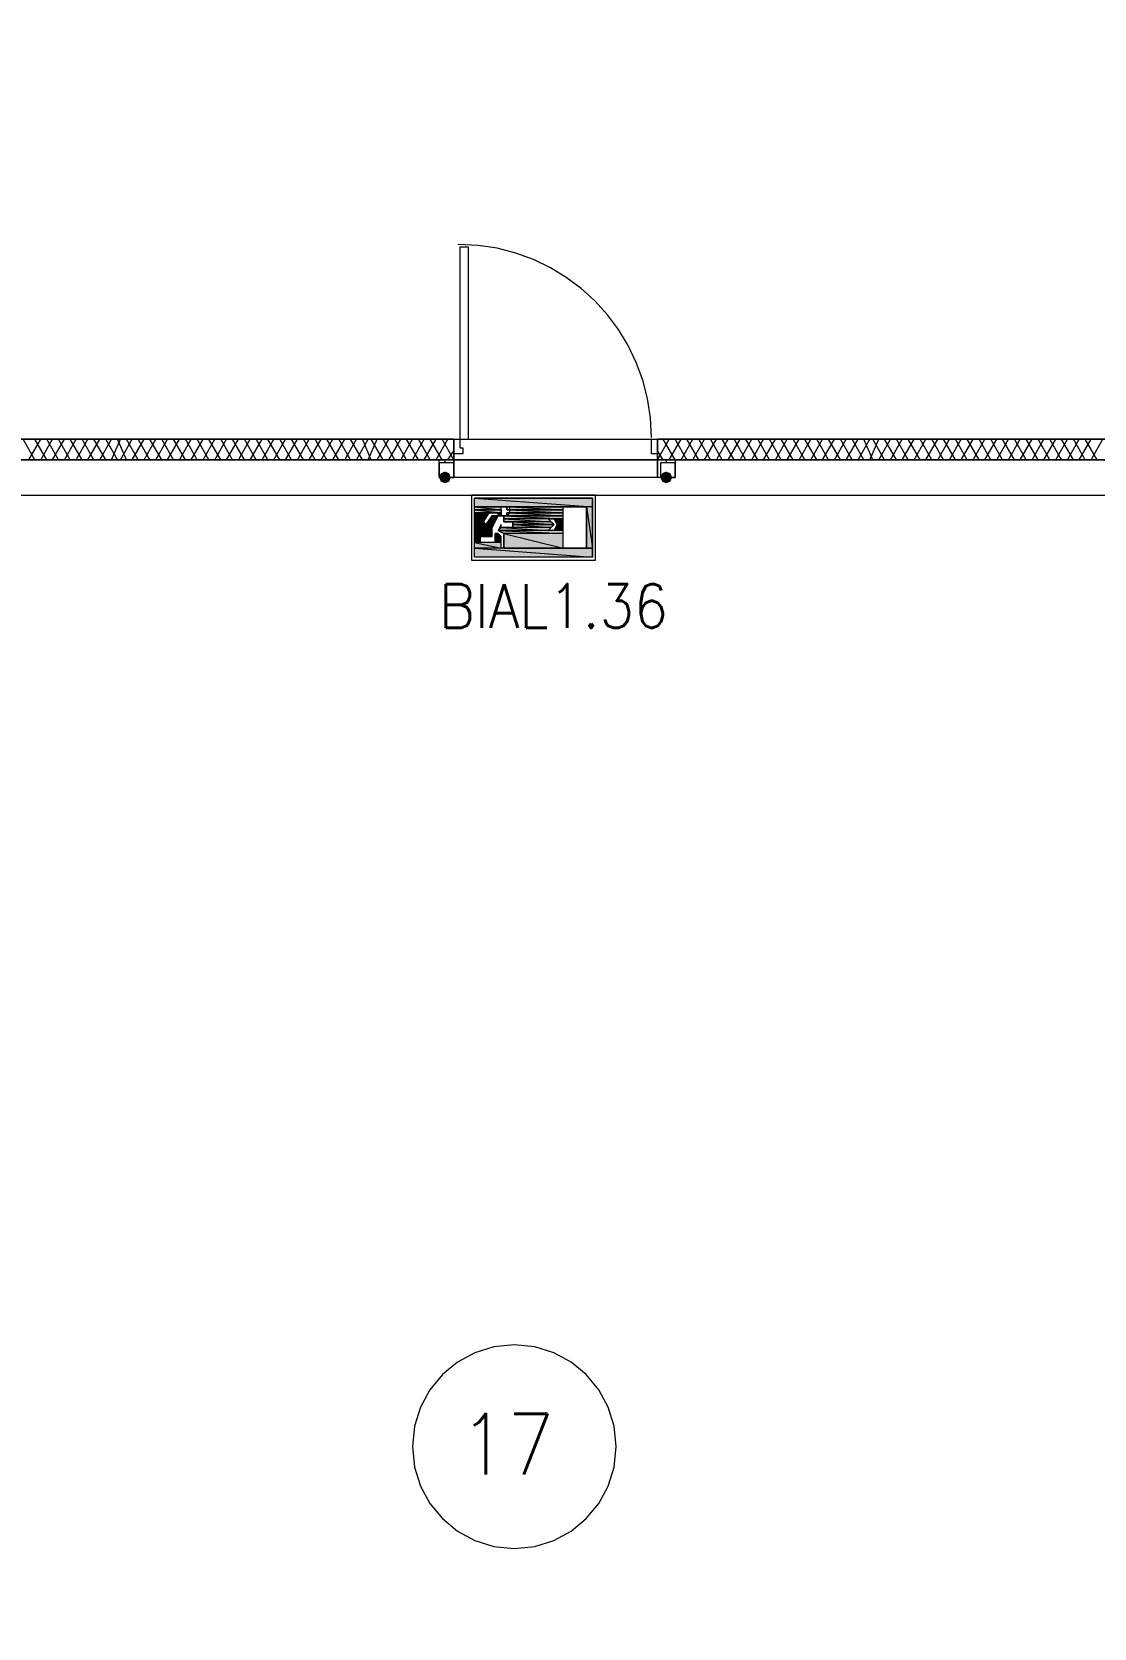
# Model space of a CAD drawing. Header units: millimetres. Extents: x 0 to 420, y 0 to 297.
# Drawn here: x 174.84 to 190.08, y 123.32 to 146.22 of the extents above; entities that cross this region are included whole.
import ezdxf

# ---------------------------------------------------------------- set-up
doc = ezdxf.new("R2010")
doc.units = ezdxf.units.MM
doc.styles.get("Standard").update_dxf_attribs({"font": 'STANDARD'})

msp = doc.modelspace()

# ---------------------------------------------------------------- hatches: boundary and pattern name
for color, points in [(7, [(180.848, 139.827), (180.823129, 139.767204), (180.763333, 139.742333), (180.703537, 139.767204), (180.678667, 139.827), (180.703537, 139.886796), (180.763333, 139.911667), (180.823129, 139.886796)]), (7, [(184.023, 139.827), (183.998129, 139.767204), (183.938333, 139.742333), (183.878537, 139.767204), (183.853667, 139.827), (183.878537, 139.886796), (183.938333, 139.911667), (183.998129, 139.886796)]), (82, [(181.567668, 139.361333), (181.567668, 139.318999)]), (82, [(181.610001, 139.403666), (181.652334, 139.403666)]), (82, [(181.652334, 139.276666), (181.610001, 139.276666)]), (82, [(181.652334, 139.361333), (181.694668, 139.361333)]), (82, [(181.652334, 139.361333), (181.694668, 139.361333)]), (82, [(181.652334, 139.318999), (181.694668, 139.318999)]), (82, [(181.694668, 139.318999), (181.652334, 139.318999)]), (82, [(181.483001, 139.022666), (181.525334, 139.022666)])]:
    msp.add_hatch(color=color).paths.add_polyline_path(points, flags=0)
h = msp.add_hatch(color=82)
h.paths.add_polyline_path([(182.880001, 139.530666), (181.186668, 139.530666), (182.880001, 139.403666)], flags=0)
h.paths.add_polyline_path([(181.186668, 139.530666), (182.880001, 139.403666), (181.186668, 139.403666)], flags=0)
h = msp.add_hatch(color=82)
h.paths.add_polyline_path([(181.186668, 139.403666), (182.456668, 139.403666)], flags=0)
h.paths.add_polyline_path([(182.456668, 139.403666), (181.186668, 139.403666)], flags=0)
h = msp.add_hatch(color=82)
h.paths.add_polyline_path([(181.567668, 139.403666), (181.186668, 139.403666)], flags=0)
h.paths.add_polyline_path([(181.567668, 139.403666), (181.186668, 139.403666), (181.610001, 139.403666)], flags=0)
h = msp.add_hatch(color=82)
h.paths.add_polyline_path([(181.567668, 139.403666), (181.186668, 139.403666), (181.567668, 139.361333)], flags=0)
h.paths.add_polyline_path([(181.186668, 139.403666), (181.567668, 139.361333), (181.186668, 139.361333)], flags=0)
h = msp.add_hatch(color=82)
h.paths.add_polyline_path([(181.186668, 139.361333), (181.567668, 139.361333)], flags=0)
h.paths.add_polyline_path([(181.567668, 139.361333), (181.186668, 139.361333)], flags=0)
h = msp.add_hatch(color=82)
h.paths.add_polyline_path([(181.186668, 139.361333), (181.567668, 139.361333)], flags=0)
h.paths.add_polyline_path([(181.567668, 139.361333), (181.186668, 139.361333)], flags=0)
h = msp.add_hatch(color=82)
h.paths.add_polyline_path([(181.567668, 139.361333), (181.186668, 139.361333), (181.567668, 139.318999)], flags=0)
h.paths.add_polyline_path([(181.186668, 139.361333), (181.567668, 139.318999), (181.186668, 139.318999)], flags=0)
h = msp.add_hatch(color=82)
h.paths.add_polyline_path([(181.186668, 139.318999), (181.567668, 139.318999)], flags=0)
h.paths.add_polyline_path([(181.567668, 139.318999), (181.186668, 139.318999)], flags=0)
h = msp.add_hatch(color=82)
h.paths.add_polyline_path([(181.398334, 139.318999), (181.186668, 139.318999), (181.313668, 139.191999)], flags=0)
h.paths.add_polyline_path([(181.186668, 139.318999), (181.313668, 139.191999), (181.186668, 139.191999)], flags=0)
h = msp.add_hatch(color=82)
h.paths.add_polyline_path([(181.525334, 139.276666), (181.440668, 139.276666), (181.440668, 139.149666)], flags=0)
h.paths.add_polyline_path([(181.440668, 139.276666), (181.440668, 139.149666), (181.356001, 139.149666)], flags=0)
h = msp.add_hatch(color=82)
h.paths.add_polyline_path([(181.525334, 139.318999), (181.567668, 139.318999)], flags=0)
h.paths.add_polyline_path([(181.567668, 139.318999), (181.525334, 139.318999)], flags=0)
h = msp.add_hatch(color=82)
h.paths.add_polyline_path([(181.525334, 139.318999), (181.567668, 139.318999)], flags=0)
h.paths.add_polyline_path([(181.567668, 139.318999), (181.525334, 139.318999)], flags=0)
h = msp.add_hatch(color=82)
h.paths.add_polyline_path([(181.567668, 139.318999), (181.525334, 139.318999), (181.567668, 139.276666)], flags=0)
h.paths.add_polyline_path([(181.525334, 139.318999), (181.567668, 139.276666), (181.525334, 139.276666)], flags=0)
h = msp.add_hatch(color=82)
h.paths.add_polyline_path([(181.525334, 139.276666), (181.567668, 139.276666)], flags=0)
h.paths.add_polyline_path([(181.567668, 139.276666), (181.525334, 139.276666)], flags=0)
h = msp.add_hatch(color=82)
h.paths.add_polyline_path([(181.610001, 139.403666), (181.567668, 139.403666)], flags=0)
h.paths.add_polyline_path([(181.567668, 139.403666), (181.610001, 139.403666)], flags=0)
h = msp.add_hatch(color=82)
h.paths.add_polyline_path([(181.567668, 139.318999), (181.567668, 139.276666)], flags=0)
h.paths.add_polyline_path([(181.567668, 139.276666), (181.567668, 139.318999)], flags=0)
h = msp.add_hatch(color=82)
h.paths.add_polyline_path([(181.567668, 139.276666), (181.610001, 139.276666)], flags=0)
h.paths.add_polyline_path([(181.610001, 139.276666), (181.567668, 139.276666)], flags=0)
h = msp.add_hatch(color=82)
h.paths.add_polyline_path([(181.567668, 139.276666), (181.610001, 139.276666)], flags=0)
h.paths.add_polyline_path([(181.610001, 139.276666), (181.567668, 139.276666)], flags=0)
h = msp.add_hatch(color=82)
h.paths.add_polyline_path([(181.567668, 139.276666), (182.456668, 139.276666)], flags=0)
h.paths.add_polyline_path([(182.456668, 139.276666), (181.567668, 139.276666)], flags=0)
h = msp.add_hatch(color=82)
h.paths.add_polyline_path([(181.610001, 139.403666), (182.456668, 139.403666)], flags=0)
h.paths.add_polyline_path([(182.456668, 139.403666), (181.610001, 139.403666)], flags=0)
h = msp.add_hatch(color=82)
h.paths.add_polyline_path([(181.610001, 139.403666), (182.456668, 139.403666)], flags=0)
h.paths.add_polyline_path([(182.456668, 139.403666), (181.610001, 139.403666)], flags=0)
h = msp.add_hatch(color=82)
h.paths.add_polyline_path([(182.456668, 139.276666), (181.610001, 139.276666), (182.456668, 139.234333)], flags=0)
h.paths.add_polyline_path([(181.610001, 139.276666), (182.456668, 139.234333), (181.610001, 139.234333)], flags=0)
h = msp.add_hatch(color=82)
h.paths.add_polyline_path([(181.652334, 139.403666), (182.456668, 139.403666)], flags=0)
h.paths.add_polyline_path([(182.456668, 139.403666), (181.652334, 139.403666)], flags=0)
h = msp.add_hatch(color=82)
h.paths.add_polyline_path([(182.456668, 139.318999), (181.694668, 139.318999), (182.456668, 139.276666)], flags=0)
h.paths.add_polyline_path([(181.694668, 139.318999), (182.456668, 139.276666), (181.652334, 139.276666)], flags=0)
h = msp.add_hatch(color=82)
h.paths.add_polyline_path([(181.652334, 139.318999), (181.652334, 139.276666)], flags=0)
h.paths.add_polyline_path([(181.652334, 139.276666), (181.652334, 139.318999)], flags=0)
h = msp.add_hatch(color=82)
h.paths.add_polyline_path([(181.652334, 139.276666), (182.456668, 139.276666)], flags=0)
h.paths.add_polyline_path([(182.456668, 139.276666), (181.652334, 139.276666)], flags=0)
h = msp.add_hatch(color=82)
h.paths.add_polyline_path([(181.652334, 139.276666), (182.456668, 139.276666)], flags=0)
h.paths.add_polyline_path([(182.456668, 139.276666), (181.652334, 139.276666)], flags=0)
h = msp.add_hatch(color=82)
h.paths.add_polyline_path([(181.652334, 139.276666), (182.456668, 139.276666)], flags=0)
h.paths.add_polyline_path([(182.456668, 139.276666), (181.652334, 139.276666)], flags=0)
h = msp.add_hatch(color=82)
h.paths.add_polyline_path([(181.652334, 139.276666), (182.456668, 139.276666)], flags=0)
h.paths.add_polyline_path([(182.456668, 139.276666), (181.652334, 139.276666)], flags=0)
h = msp.add_hatch(color=82)
h.paths.add_polyline_path([(182.456668, 139.403666), (181.694668, 139.403666), (182.456668, 139.361333)], flags=0)
h.paths.add_polyline_path([(181.694668, 139.403666), (182.456668, 139.361333), (181.694668, 139.361333)], flags=0)
h = msp.add_hatch(color=82)
h.paths.add_polyline_path([(181.694668, 139.361333), (182.456668, 139.361333)], flags=0)
h.paths.add_polyline_path([(182.456668, 139.361333), (181.694668, 139.361333)], flags=0)
h = msp.add_hatch(color=82)
h.paths.add_polyline_path([(181.694668, 139.361333), (182.456668, 139.361333)], flags=0)
h.paths.add_polyline_path([(182.456668, 139.361333), (181.694668, 139.361333)], flags=0)
h = msp.add_hatch(color=82)
h.paths.add_polyline_path([(181.694668, 139.361333), (182.456668, 139.361333)], flags=0)
h.paths.add_polyline_path([(182.456668, 139.361333), (181.694668, 139.361333)], flags=0)
h = msp.add_hatch(color=82)
h.paths.add_polyline_path([(182.456668, 139.361333), (181.694668, 139.361333), (182.456668, 139.318999)], flags=0)
h.paths.add_polyline_path([(181.694668, 139.361333), (182.456668, 139.318999), (181.694668, 139.318999)], flags=0)
h = msp.add_hatch(color=82)
h.paths.add_polyline_path([(181.694668, 139.318999), (182.456668, 139.318999)], flags=0)
h.paths.add_polyline_path([(182.456668, 139.318999), (181.694668, 139.318999)], flags=0)
h = msp.add_hatch(color=82)
h.paths.add_polyline_path([(181.694668, 139.318999), (182.456668, 139.318999)], flags=0)
h.paths.add_polyline_path([(182.456668, 139.318999), (181.694668, 139.318999)], flags=0)
h = msp.add_hatch(color=82)
h.paths.add_polyline_path([(181.694668, 139.318999), (182.456668, 139.318999)], flags=0)
h.paths.add_polyline_path([(182.456668, 139.318999), (181.694668, 139.318999)], flags=0)
h = msp.add_hatch(color=82)
h.paths.add_polyline_path([(181.694668, 139.318999), (182.456668, 139.318999)], flags=0)
h.paths.add_polyline_path([(182.456668, 139.318999), (181.694668, 139.318999)], flags=0)
h = msp.add_hatch(color=82)
h.paths.add_polyline_path([(181.694668, 139.318999), (182.456668, 139.318999)], flags=0)
h.paths.add_polyline_path([(182.456668, 139.318999), (181.694668, 139.318999)], flags=0)
h = msp.add_hatch(color=82)
h.paths.add_polyline_path([(182.880001, 139.403666), (182.795334, 139.403666), (182.880001, 138.810999)], flags=0)
h.paths.add_polyline_path([(182.795334, 139.403666), (182.880001, 138.810999), (182.795334, 138.810999)], flags=0)
h = msp.add_hatch(color=82)
h.paths.add_polyline_path([(181.313668, 139.191999), (181.186668, 139.191999), (181.356001, 139.149666)], flags=0)
h.paths.add_polyline_path([(181.186668, 139.191999), (181.356001, 139.149666), (181.186668, 139.149666)], flags=0)
h = msp.add_hatch(color=82)
h.paths.add_polyline_path([(181.440668, 139.149666), (181.186668, 139.149666), (181.440668, 139.107333)], flags=0)
h.paths.add_polyline_path([(181.186668, 139.149666), (181.440668, 139.107333), (181.186668, 139.107333)], flags=0)
h = msp.add_hatch(color=82)
h.paths.add_polyline_path([(181.440668, 139.107333), (181.186668, 139.107333), (181.440668, 138.980333)], flags=0)
h.paths.add_polyline_path([(181.186668, 139.107333), (181.440668, 138.980333), (181.186668, 138.980333)], flags=0)
h = msp.add_hatch(color=82)
h.paths.add_polyline_path([(181.525334, 139.022666), (181.483001, 139.022666), (181.567668, 138.980333)], flags=0)
h.paths.add_polyline_path([(181.483001, 139.022666), (181.567668, 138.980333), (181.483001, 138.980333)], flags=0)
h = msp.add_hatch(color=82)
h.paths.add_polyline_path([(182.287334, 139.107333), (181.567668, 139.107333), (182.245001, 139.064999)], flags=0)
h.paths.add_polyline_path([(181.567668, 139.107333), (182.245001, 139.064999), (181.525334, 139.064999)], flags=0)
h = msp.add_hatch(color=82)
h.paths.add_polyline_path([(182.456668, 139.064999), (181.525334, 139.064999), (182.456668, 139.022666)], flags=0)
h.paths.add_polyline_path([(181.525334, 139.064999), (182.456668, 139.022666), (181.610001, 139.022666)], flags=0)
h = msp.add_hatch(color=82)
h.paths.add_polyline_path([(182.245001, 139.234333), (181.610001, 139.234333), (182.287334, 139.191999)], flags=0)
h.paths.add_polyline_path([(181.610001, 139.234333), (182.287334, 139.191999), (181.610001, 139.191999)], flags=0)
h = msp.add_hatch(color=82)
h.paths.add_polyline_path([(182.456668, 139.022666), (181.610001, 139.022666), (182.456668, 138.810999)], flags=0)
h.paths.add_polyline_path([(181.610001, 139.022666), (182.456668, 138.810999), (181.610001, 138.810999)], flags=0)
h = msp.add_hatch(color=82)
h.paths.add_polyline_path([(182.287334, 139.191999), (181.737001, 139.191999), (182.329668, 139.149666)], flags=0)
h.paths.add_polyline_path([(181.737001, 139.191999), (182.329668, 139.149666), (181.737001, 139.149666)], flags=0)
h = msp.add_hatch(color=82)
h.paths.add_polyline_path([(181.737001, 139.149666), (181.821668, 139.149666)], flags=0)
h.paths.add_polyline_path([(181.821668, 139.149666), (181.737001, 139.149666)], flags=0)
h = msp.add_hatch(color=82)
h.paths.add_polyline_path([(182.329668, 139.149666), (181.737001, 139.149666), (182.287334, 139.107333)], flags=0)
h.paths.add_polyline_path([(181.737001, 139.149666), (182.287334, 139.107333), (181.737001, 139.107333)], flags=0)
h = msp.add_hatch(color=82)
h.paths.add_polyline_path([(182.456668, 139.234333), (182.329668, 139.234333), (182.456668, 139.149666)], flags=0)
h.paths.add_polyline_path([(182.329668, 139.234333), (182.456668, 139.149666), (182.372001, 139.149666)], flags=0)
h = msp.add_hatch(color=82)
h.paths.add_polyline_path([(182.456668, 139.149666), (182.372001, 139.149666), (182.456668, 139.064999)], flags=0)
h.paths.add_polyline_path([(182.372001, 139.149666), (182.456668, 139.064999), (182.329668, 139.064999)], flags=0)
h = msp.add_hatch(color=82)
h.paths.add_polyline_path([(181.271334, 138.980333), (181.186668, 138.980333), (181.271334, 138.895666)], flags=0)
h.paths.add_polyline_path([(181.186668, 138.980333), (181.271334, 138.895666), (181.186668, 138.895666)], flags=0)
h = msp.add_hatch(color=82)
h.paths.add_polyline_path([(181.567668, 138.895666), (181.186668, 138.895666), (181.567668, 138.810999)], flags=0)
h.paths.add_polyline_path([(181.186668, 138.895666), (181.567668, 138.810999), (181.186668, 138.810999)], flags=0)
h = msp.add_hatch(color=82)
h.paths.add_polyline_path([(182.880001, 138.810999), (181.186668, 138.810999), (182.880001, 138.683999)], flags=0)
h.paths.add_polyline_path([(181.186668, 138.810999), (182.880001, 138.683999), (181.186668, 138.683999)], flags=0)
h = msp.add_hatch(color=82)
h.paths.add_polyline_path([(181.567668, 138.980333), (181.483001, 138.980333), (181.567668, 138.895666)], flags=0)
h.paths.add_polyline_path([(181.483001, 138.980333), (181.567668, 138.895666), (181.483001, 138.895666)], flags=0)
h = msp.add_hatch(color=82)
h.paths.add_polyline_path([(181.610001, 138.810999), (182.880001, 138.810999)], flags=0)
h.paths.add_polyline_path([(182.880001, 138.810999), (181.610001, 138.810999)], flags=0)

# ---------------------------------------------------------------- linework, layer by layer
at = {"color": 5, "lineweight": 0}
msp.add_lwpolyline([(124.290668, 139.572999), (235.669667, 139.572999), (242.146667, 139.572999), (242.146667, 143.086666), (261.831667, 143.086666), (261.831667, 139.572999), (374.607667, 139.572999), (379.857, 139.572999), (379.857, 188.467999), (268.224001, 188.467999), (261.958667, 188.467999), (261.958667, 184.869666)], dxfattribs=at)
at = {"color": 8, "lineweight": 0}
msp.add_lwpolyline([(122.131667, 187.452), (122.131667, 140.377333), (243.586, 140.377333), (243.586, 187.452)], close=True, dxfattribs=at)
at = {"color": 7, "lineweight": 0}
for points in [[(183.726667, 140.3985), (183.712351, 140.682009), (183.670333, 140.957327), (183.602007, 141.223061), (183.508766, 141.477818), (183.392004, 141.720204), (183.253114, 141.948824), (183.093491, 142.162286), (182.914528, 142.359195), (182.717619, 142.538158), (182.504157, 142.697781), (182.275537, 142.83667), (182.033151, 142.953432), (181.778395, 143.046674), (181.51266, 143.115), (181.237342, 143.157018), (180.953833, 143.171333)], [(180.890333, 140.377333), (166.454667, 140.377333)], [(174.879, 140.081), (174.709667, 140.377333)], [(174.794333, 140.081), (174.963667, 140.377333)], [(175.048333, 140.081), (174.879, 140.377333)], [(174.963667, 140.081), (175.133, 140.377333)], [(175.217667, 140.081), (175.048333, 140.377333)], [(175.133, 140.081), (175.302333, 140.377333)], [(175.387, 140.081), (175.217667, 140.377333)], [(175.302333, 140.081), (175.471667, 140.377333)], [(175.556333, 140.081), (175.387, 140.377333)], [(175.471667, 140.081), (175.641, 140.377333)], [(175.725667, 140.081), (175.556333, 140.377333)], [(175.641, 140.081), (175.810333, 140.377333)], [(175.895, 140.081), (175.725667, 140.377333)], [(175.810333, 140.081), (175.979667, 140.377333)], [(176.064333, 140.081), (175.895, 140.377333)], [(175.979667, 140.081), (176.106667, 140.377333)], [(176.191333, 140.081), (176.064333, 140.377333)], [(176.106667, 140.081), (176.276, 140.377333)], [(176.360667, 140.081), (176.191333, 140.377333)], [(176.276, 140.081), (176.445333, 140.377333)], [(176.53, 140.081), (176.360667, 140.377333)], [(176.445333, 140.081), (176.614667, 140.377333)], [(176.699333, 140.081), (176.53, 140.377333)], [(176.614667, 140.081), (176.784, 140.377333)], [(176.868667, 140.081), (176.699333, 140.377333)], [(176.784, 140.081), (176.953333, 140.377333)], [(177.038, 140.081), (176.868667, 140.377333)], [(176.953333, 140.081), (177.122667, 140.377333)], [(177.207333, 140.081), (177.038, 140.377333)], [(177.122667, 140.081), (177.292, 140.377333)], [(177.376667, 140.081), (177.207333, 140.377333)], [(177.292, 140.081), (177.461333, 140.377333)], [(177.546, 140.081), (177.376667, 140.377333)], [(177.461333, 140.081), (177.630667, 140.377333)], [(177.715333, 140.081), (177.546, 140.377333)], [(177.630667, 140.081), (177.8, 140.377333)], [(177.884667, 140.081), (177.715333, 140.377333)], [(177.8, 140.081), (177.969333, 140.377333)], [(178.054, 140.081), (177.884667, 140.377333)], [(177.969333, 140.081), (178.138667, 140.377333)], [(178.223333, 140.081), (178.054, 140.377333)], [(178.138667, 140.081), (178.308, 140.377333)], [(178.392667, 140.081), (178.223333, 140.377333)], [(178.308, 140.081), (178.477333, 140.377333)], [(178.562, 140.081), (178.392667, 140.377333)], [(178.477333, 140.081), (178.646667, 140.377333)], [(178.731333, 140.081), (178.562, 140.377333)], [(178.646667, 140.081), (178.816, 140.377333)], [(178.900667, 140.081), (178.731333, 140.377333)], [(178.816, 140.081), (178.985333, 140.377333)], [(179.07, 140.081), (178.900667, 140.377333)], [(178.985333, 140.081), (179.154667, 140.377333)], [(179.239333, 140.081), (179.07, 140.377333)], [(179.154667, 140.081), (179.324, 140.377333)], [(179.408667, 140.081), (179.239333, 140.377333)], [(179.324, 140.081), (179.493333, 140.377333)], [(179.578, 140.081), (179.408667, 140.377333)], [(179.493333, 140.081), (179.662667, 140.377333)], [(179.705, 140.081), (179.578, 140.377333)], [(179.662667, 140.081), (179.789667, 140.377333)], [(179.874333, 140.081), (179.705, 140.377333)], [(179.789667, 140.081), (179.959, 140.377333)], [(180.043667, 140.081), (179.874333, 140.377333)], [(179.959, 140.081), (180.128333, 140.377333)], [(180.213, 140.081), (180.043667, 140.377333)], [(180.128333, 140.081), (180.297667, 140.377333)], [(180.382333, 140.081), (180.213, 140.377333)], [(180.297667, 140.081), (180.467, 140.377333)], [(180.551667, 140.081), (180.382333, 140.377333)], [(180.467, 140.081), (180.636333, 140.377333)], [(180.721, 140.081), (180.551667, 140.377333)], [(180.636333, 140.081), (180.805667, 140.377333)], [(180.890333, 140.081), (180.721, 140.377333)], [(180.805667, 140.081), (180.890333, 140.208)], [(180.890333, 140.335), (180.890333, 140.377333)], [(180.890333, 140.377333), (180.890333, 140.165667), (180.890333, 140.081)], [(180.890333, 140.081), (180.890333, 140.165667), (180.890333, 140.377333), (180.890333, 140.165667)], [(183.811333, 140.081), (183.980667, 140.377333)], [(183.811333, 140.377333), (183.811333, 140.165667), (183.811333, 140.081)], [(183.811333, 140.081), (183.811333, 140.165667), (183.811333, 140.377333), (183.811333, 140.165667)], [(198.289333, 140.377333), (183.811333, 140.377333)], [(183.896, 140.081), (183.811333, 140.208)], [(184.065333, 140.081), (183.896, 140.377333)], [(183.980667, 140.081), (184.15, 140.377333)], [(184.234667, 140.081), (184.065333, 140.377333)], [(184.15, 140.081), (184.319333, 140.377333)], [(184.404, 140.081), (184.234667, 140.377333)], [(184.319333, 140.081), (184.488667, 140.377333)], [(184.573333, 140.081), (184.404, 140.377333)], [(184.488667, 140.081), (184.658, 140.377333)], [(184.742667, 140.081), (184.573333, 140.377333)], [(184.658, 140.081), (184.827333, 140.377333)], [(184.912, 140.081), (184.742667, 140.377333)], [(184.827333, 140.081), (184.996667, 140.377333)], [(185.081333, 140.081), (184.912, 140.377333)], [(184.996667, 140.081), (185.166, 140.377333)], [(185.250667, 140.081), (185.081333, 140.377333)], [(185.166, 140.081), (185.335333, 140.377333)], [(185.42, 140.081), (185.250667, 140.377333)], [(185.335333, 140.081), (185.504667, 140.377333)], [(185.589333, 140.081), (185.42, 140.377333)], [(185.504667, 140.081), (185.674, 140.377333)], [(185.758667, 140.081), (185.589333, 140.377333)], [(185.674, 140.081), (185.843333, 140.377333)], [(185.928, 140.081), (185.758667, 140.377333)], [(185.843333, 140.081), (186.012667, 140.377333)], [(186.097333, 140.081), (185.928, 140.377333)], [(186.012667, 140.081), (186.182, 140.377333)], [(186.266667, 140.081), (186.097333, 140.377333)], [(186.182, 140.081), (186.351333, 140.377333)], [(186.436, 140.081), (186.266667, 140.377333)], [(186.351333, 140.081), (186.520667, 140.377333)], [(186.605333, 140.081), (186.436, 140.377333)], [(186.520667, 140.081), (186.69, 140.377333)], [(186.774667, 140.081), (186.605333, 140.377333)], [(186.69, 140.081), (186.859333, 140.377333)], [(186.901667, 140.081), (186.774667, 140.377333)], [(186.859333, 140.081), (186.986333, 140.377333)], [(187.071, 140.081), (186.901667, 140.377333)], [(186.986333, 140.081), (187.155667, 140.377333)], [(187.240333, 140.081), (187.071, 140.377333)], [(187.155667, 140.081), (187.325, 140.377333)], [(187.409667, 140.081), (187.240333, 140.377333)], [(187.325, 140.081), (187.494333, 140.377333)], [(187.579, 140.081), (187.409667, 140.377333)], [(187.494333, 140.081), (187.663667, 140.377333)], [(187.748333, 140.081), (187.579, 140.377333)], [(187.663667, 140.081), (187.833, 140.377333)], [(187.917667, 140.081), (187.748333, 140.377333)], [(187.833, 140.081), (188.002333, 140.377333)], [(188.087, 140.081), (187.917667, 140.377333)], [(188.002333, 140.081), (188.171667, 140.377333)], [(188.256333, 140.081), (188.087, 140.377333)], [(188.171667, 140.081), (188.341, 140.377333)], [(188.425667, 140.081), (188.256333, 140.377333)], [(188.341, 140.081), (188.510333, 140.377333)], [(188.595, 140.081), (188.425667, 140.377333)], [(188.510333, 140.081), (188.679667, 140.377333)], [(188.764333, 140.081), (188.595, 140.377333)], [(188.679667, 140.081), (188.849, 140.377333)], [(188.933667, 140.081), (188.764333, 140.377333)], [(188.849, 140.081), (189.018333, 140.377333)], [(189.103, 140.081), (188.933667, 140.377333)], [(189.018333, 140.081), (189.187667, 140.377333)], [(189.272333, 140.081), (189.103, 140.377333)], [(189.187667, 140.081), (189.357, 140.377333)], [(189.441667, 140.081), (189.272333, 140.377333)], [(189.357, 140.081), (189.526333, 140.377333)], [(189.611, 140.081), (189.441667, 140.377333)], [(189.526333, 140.081), (189.695667, 140.377333)], [(189.780333, 140.081), (189.611, 140.377333)], [(189.695667, 140.081), (189.865, 140.377333)], [(189.949667, 140.081), (189.780333, 140.377333)], [(189.865, 140.081), (190.034333, 140.377333)], [(190.119, 140.081), (189.949667, 140.377333)], [(190.034333, 140.081), (190.203667, 140.377333)], [(173.820667, 140.081), (180.890333, 140.081)], [(180.763333, 140.081), (180.763333, 140.038667)], [(180.890333, 139.954), (180.890333, 140.081), (182.372, 140.081)], [(182.372, 139.827), (180.890333, 139.827), (180.890333, 139.954)], [(182.372, 140.081), (183.811333, 140.081), (183.811333, 139.954)], [(183.811333, 139.954), (183.811333, 139.827), (182.372, 139.827)], [(183.811333, 140.081), (190.923333, 140.081)], [(183.938333, 140.081), (183.938333, 140.038667)], [(183.218667, 125.9205), (183.188995, 126.214844), (183.103894, 126.488996), (182.969238, 126.737083), (182.790899, 126.953232), (182.574749, 127.131572), (182.326662, 127.266228), (182.05251, 127.351328), (181.758167, 127.381), (181.463823, 127.351328), (181.189671, 127.266228), (180.941584, 127.131572), (180.725434, 126.953232), (180.547095, 126.737083), (180.412439, 126.488996), (180.327339, 126.214844), (180.297667, 125.9205)], [(180.297667, 125.9205), (180.327339, 125.626156), (180.412439, 125.352004), (180.547095, 125.103917), (180.725434, 124.887768), (180.941584, 124.709428), (181.189671, 124.574772), (181.463823, 124.489672), (181.758167, 124.46), (182.05251, 124.489672), (182.326662, 124.574772), (182.574749, 124.709428), (182.790899, 124.887768), (182.969238, 125.103917), (183.103894, 125.352004), (183.188995, 125.626156), (183.218667, 125.9205)]]:
    msp.add_lwpolyline(points, dxfattribs=at)
for points in [[(180.975, 143.129), (180.975, 140.377333), (181.102, 140.377333), (181.102, 143.129)], [(180.890333, 140.165667), (180.890333, 140.377333), (180.975, 140.377333), (180.975, 140.250333), (181.017333, 140.250333), (181.017333, 140.165667)], [(183.726667, 140.165667), (183.726667, 140.250333), (183.726667, 140.377333), (183.811333, 140.377333), (183.811333, 140.165667)], [(180.678667, 140.081), (180.890333, 140.081), (180.890333, 139.827), (180.678667, 139.827)], [(180.678667, 140.038667), (180.678667, 139.827), (180.890333, 139.827), (180.890333, 140.038667)], [(183.811333, 140.081), (184.065333, 140.081), (184.065333, 139.827), (183.811333, 139.827)], [(183.853667, 140.038667), (183.853667, 139.827), (184.065333, 139.827), (184.065333, 140.038667)]]:
    msp.add_lwpolyline(points, close=True, dxfattribs=at)
at = {"color": 43, "lineweight": 0}
msp.add_lwpolyline([(190.923333, 140.081), (173.820667, 140.081), (173.820667, 105.579333), (190.923333, 105.579333)], close=True, dxfattribs=at)
at = {"color": 92, "lineweight": 0}
msp.add_lwpolyline([(182.922334, 139.572999), (181.144334, 139.572999), (181.144334, 138.641666), (182.922334, 138.641666)], close=True, dxfattribs=at)
at = {"color": 82, "lineweight": 0}
for points in [[(182.880001, 139.530666), (181.186668, 139.530666), (182.880001, 139.403666)], [(181.186668, 139.530666), (182.880001, 139.403666), (181.186668, 139.403666)], [(181.186668, 139.530666), (182.880001, 139.530666), (182.880001, 138.683999), (181.186668, 138.683999)], [(181.186668, 139.403666), (182.456668, 139.403666)], [(182.456668, 139.403666), (181.186668, 139.403666)], [(181.186668, 139.403666), (181.610001, 139.403666)], [(181.610001, 139.403666), (181.186668, 139.403666)], [(181.610001, 139.403666), (181.186668, 139.403666)], [(181.186668, 139.403666), (181.610001, 139.403666)], [(181.610001, 139.403666), (181.186668, 139.403666)], [(181.610001, 139.403666), (181.186668, 139.403666)], [(181.186668, 139.403666), (181.610001, 139.403666)], [(181.610001, 139.403666), (181.186668, 139.403666)], [(181.186668, 139.403666), (181.610001, 139.403666)], [(181.610001, 139.403666), (181.186668, 139.403666)], [(181.567668, 139.403666), (181.186668, 139.403666)], [(181.567668, 139.403666), (181.186668, 139.403666), (181.610001, 139.403666)], [(181.567668, 139.403666), (181.186668, 139.403666), (181.567668, 139.361333)], [(181.186668, 139.403666), (181.567668, 139.361333), (181.186668, 139.361333)], [(181.186668, 139.361333), (181.567668, 139.361333)], [(181.567668, 139.361333), (181.186668, 139.361333)], [(181.186668, 139.361333), (181.567668, 139.361333)], [(181.567668, 139.361333), (181.186668, 139.361333)], [(181.567668, 139.361333), (181.186668, 139.361333)], [(181.186668, 139.361333), (181.567668, 139.361333)], [(181.567668, 139.361333), (181.186668, 139.361333)], [(181.567668, 139.361333), (181.186668, 139.361333)], [(181.186668, 139.361333), (181.567668, 139.361333)], [(181.567668, 139.361333), (181.186668, 139.361333)], [(181.567668, 139.361333), (181.186668, 139.361333), (181.567668, 139.318999)], [(181.186668, 139.361333), (181.567668, 139.318999), (181.186668, 139.318999)], [(181.186668, 139.318999), (181.567668, 139.318999)], [(181.567668, 139.318999), (181.186668, 139.318999)], [(181.398334, 139.318999), (181.186668, 139.318999), (181.313668, 139.191999)], [(181.186668, 139.318999), (181.313668, 139.191999), (181.186668, 139.191999)], [(181.271334, 138.980333), (181.440668, 138.980333), (181.440668, 139.107333), (181.525334, 139.276666), (181.440668, 139.276666), (181.356001, 139.149666), (181.313668, 139.191999), (181.398334, 139.318999), (181.525334, 139.318999), (181.525334, 139.276666), (181.567668, 139.276666), (181.610001, 139.276666), (181.610001, 139.191999), (181.737001, 139.191999), (181.737001, 139.107333), (181.567668, 139.107333), (181.567668, 139.149666), (181.525334, 139.064999), (181.610001, 139.022666), (181.610001, 138.810999), (181.567668, 138.810999), (181.567668, 138.980333), (181.483001, 139.022666), (181.483001, 138.895666), (181.271334, 138.895666)], [(181.440668, 139.276666), (181.440668, 139.149666), (181.356001, 139.149666)], [(181.525334, 139.276666), (181.440668, 139.276666), (181.440668, 139.149666)], [(181.525334, 139.318999), (181.567668, 139.318999)], [(181.567668, 139.318999), (181.525334, 139.318999)], [(181.525334, 139.318999), (181.567668, 139.318999)], [(181.567668, 139.318999), (181.525334, 139.318999)], [(181.525334, 139.318999), (181.567668, 139.318999)], [(181.567668, 139.318999), (181.525334, 139.318999)], [(181.567668, 139.318999), (181.525334, 139.318999)], [(181.525334, 139.318999), (181.567668, 139.318999)], [(181.525334, 139.318999), (181.567668, 139.318999)], [(181.567668, 139.318999), (181.525334, 139.318999)], [(181.525334, 139.318999), (181.567668, 139.318999)], [(181.567668, 139.318999), (181.525334, 139.318999)], [(181.567668, 139.318999), (181.525334, 139.318999)], [(181.525334, 139.318999), (181.567668, 139.318999)], [(181.567668, 139.318999), (181.525334, 139.318999), (181.567668, 139.276666)], [(181.525334, 139.318999), (181.567668, 139.276666), (181.525334, 139.276666)], [(181.525334, 139.276666), (181.567668, 139.276666)], [(181.567668, 139.276666), (181.525334, 139.276666)], [(181.610001, 139.403666), (181.567668, 139.403666)], [(181.567668, 139.403666), (181.610001, 139.403666)], [(181.567668, 139.361333), (181.567668, 139.318999)], [(181.567668, 139.318999), (181.567668, 139.361333)], [(181.567668, 139.318999), (181.567668, 139.276666)], [(181.567668, 139.276666), (181.567668, 139.318999)], [(181.567668, 139.276666), (181.610001, 139.276666)], [(181.610001, 139.276666), (181.567668, 139.276666)], [(181.567668, 139.276666), (181.610001, 139.276666)], [(181.610001, 139.276666), (181.567668, 139.276666)], [(181.567668, 139.276666), (182.456668, 139.276666)], [(182.456668, 139.276666), (181.567668, 139.276666)], [(181.610001, 139.276666), (181.567668, 139.276666)], [(181.610001, 139.403666), (182.456668, 139.403666)], [(182.456668, 139.403666), (181.610001, 139.403666)], [(181.610001, 139.403666), (181.652334, 139.403666)], [(181.610001, 139.403666), (182.456668, 139.403666)], [(182.456668, 139.403666), (181.610001, 139.403666)], [(181.652334, 139.276666), (181.610001, 139.276666)], [(182.456668, 139.276666), (181.610001, 139.276666), (182.456668, 139.234333)], [(181.610001, 139.276666), (182.456668, 139.234333), (181.610001, 139.234333)], [(181.652334, 139.403666), (182.456668, 139.403666)], [(182.456668, 139.403666), (181.652334, 139.403666)], [(181.652334, 139.403666), (181.652334, 139.361333)], [(181.652334, 139.361333), (181.652334, 139.403666)], [(181.652334, 139.361333), (181.694668, 139.361333)], [(181.652334, 139.361333), (181.694668, 139.361333)], [(181.694668, 139.361333), (181.652334, 139.361333)], [(181.652334, 139.318999), (181.694668, 139.318999)], [(181.694668, 139.318999), (181.652334, 139.318999)], [(181.694668, 139.318999), (182.456668, 139.276666), (181.652334, 139.276666)], [(181.652334, 139.318999), (181.652334, 139.276666)], [(181.652334, 139.276666), (181.652334, 139.318999)], [(181.652334, 139.276666), (181.652334, 139.318999)], [(181.652334, 139.276666), (182.456668, 139.276666)], [(182.456668, 139.276666), (181.652334, 139.276666)], [(181.652334, 139.276666), (182.456668, 139.276666)], [(182.456668, 139.276666), (181.652334, 139.276666)], [(181.652334, 139.276666), (182.456668, 139.276666)], [(182.456668, 139.276666), (181.652334, 139.276666)], [(181.652334, 139.276666), (182.456668, 139.276666)], [(182.456668, 139.276666), (181.652334, 139.276666)], [(182.456668, 139.403666), (181.694668, 139.403666), (182.456668, 139.361333)], [(181.694668, 139.403666), (182.456668, 139.361333), (181.694668, 139.361333)], [(181.694668, 139.361333), (182.456668, 139.361333)], [(182.456668, 139.361333), (181.694668, 139.361333)], [(181.694668, 139.361333), (182.456668, 139.361333)], [(182.456668, 139.361333), (181.694668, 139.361333)], [(181.694668, 139.361333), (182.456668, 139.361333)], [(182.456668, 139.361333), (181.694668, 139.361333)], [(182.456668, 139.361333), (181.694668, 139.361333), (182.456668, 139.318999)], [(181.694668, 139.361333), (182.456668, 139.318999), (181.694668, 139.318999)], [(181.694668, 139.318999), (182.456668, 139.318999)], [(182.456668, 139.318999), (181.694668, 139.318999)], [(181.694668, 139.318999), (182.456668, 139.318999)], [(182.456668, 139.318999), (181.694668, 139.318999)], [(181.694668, 139.318999), (182.456668, 139.318999)], [(182.456668, 139.318999), (181.694668, 139.318999)], [(181.694668, 139.318999), (182.456668, 139.318999)], [(182.456668, 139.318999), (181.694668, 139.318999)], [(181.694668, 139.318999), (182.456668, 139.318999)], [(182.456668, 139.318999), (181.694668, 139.318999)], [(182.456668, 139.318999), (181.694668, 139.318999), (182.456668, 139.276666)], [(182.456668, 139.403666), (182.795334, 139.403666), (182.795334, 138.810999), (182.456668, 138.810999)], [(182.880001, 139.403666), (182.795334, 139.403666), (182.880001, 138.810999)], [(182.795334, 139.403666), (182.880001, 138.810999), (182.795334, 138.810999)], [(181.313668, 139.191999), (181.186668, 139.191999), (181.356001, 139.149666)], [(181.186668, 139.191999), (181.356001, 139.149666), (181.186668, 139.149666)], [(181.440668, 139.149666), (181.186668, 139.149666), (181.440668, 139.107333)], [(181.186668, 139.149666), (181.440668, 139.107333), (181.186668, 139.107333)], [(181.440668, 139.107333), (181.186668, 139.107333), (181.440668, 138.980333)], [(181.186668, 139.107333), (181.440668, 138.980333), (181.186668, 138.980333)], [(181.483001, 139.022666), (181.525334, 139.022666)], [(181.525334, 139.022666), (181.483001, 139.022666), (181.567668, 138.980333)], [(181.483001, 139.022666), (181.567668, 138.980333), (181.483001, 138.980333)], [(181.567668, 139.107333), (182.245001, 139.064999), (181.525334, 139.064999)], [(182.456668, 139.064999), (181.525334, 139.064999), (182.456668, 139.022666)], [(181.525334, 139.064999), (182.456668, 139.022666), (181.610001, 139.022666)], [(182.287334, 139.107333), (181.567668, 139.107333), (182.245001, 139.064999)], [(182.245001, 139.234333), (181.610001, 139.234333), (182.287334, 139.191999)], [(181.610001, 139.234333), (182.287334, 139.191999), (181.610001, 139.191999)], [(182.456668, 139.022666), (181.610001, 139.022666), (182.456668, 138.810999)], [(181.610001, 139.022666), (182.456668, 138.810999), (181.610001, 138.810999)], [(182.287334, 139.191999), (181.737001, 139.191999), (182.329668, 139.149666)], [(181.737001, 139.191999), (182.329668, 139.149666), (181.737001, 139.149666)], [(181.737001, 139.149666), (181.821668, 139.149666)], [(181.821668, 139.149666), (181.737001, 139.149666)], [(182.329668, 139.149666), (181.737001, 139.149666), (182.287334, 139.107333)], [(181.737001, 139.149666), (182.287334, 139.107333), (181.737001, 139.107333)], [(182.329668, 139.149666), (182.245001, 139.234333), (182.329668, 139.234333), (182.372001, 139.149666), (182.329668, 139.064999), (182.245001, 139.064999), (182.329668, 139.149666), (181.821668, 139.149666)], [(182.456668, 139.234333), (182.329668, 139.234333), (182.456668, 139.149666)], [(182.329668, 139.234333), (182.456668, 139.149666), (182.372001, 139.149666)], [(182.372001, 139.149666), (182.456668, 139.064999), (182.329668, 139.064999)], [(182.456668, 139.149666), (182.372001, 139.149666), (182.456668, 139.064999)], [(181.271334, 138.980333), (181.186668, 138.980333), (181.271334, 138.895666)], [(181.186668, 138.980333), (181.271334, 138.895666), (181.186668, 138.895666)], [(181.567668, 138.895666), (181.186668, 138.895666), (181.567668, 138.810999)], [(181.186668, 138.895666), (181.567668, 138.810999), (181.186668, 138.810999)], [(182.880001, 138.810999), (181.186668, 138.810999), (182.880001, 138.683999)], [(181.186668, 138.810999), (182.880001, 138.683999), (181.186668, 138.683999)], [(181.567668, 138.980333), (181.483001, 138.980333), (181.567668, 138.895666)], [(181.483001, 138.980333), (181.567668, 138.895666), (181.483001, 138.895666)], [(181.610001, 138.810999), (182.880001, 138.810999)], [(182.880001, 138.810999), (181.610001, 138.810999)]]:
    msp.add_lwpolyline(points, close=True, dxfattribs=at)

# ---------------------------------------------------------------- texts
at = {"color": 92, "insert": (180.67867, 138.295826), "char_height": 0.627829, "width": 3.20890378, "attachment_point": 1}
msp.add_mtext('BIAL1.36', dxfattribs=at)
at = {"color": 7, "insert": (180.975, 126.390366), "char_height": 0.872032, "width": 0.872032, "attachment_point": 1}
msp.add_mtext('17', dxfattribs=at)

doc.saveas('drawing.dxf')
